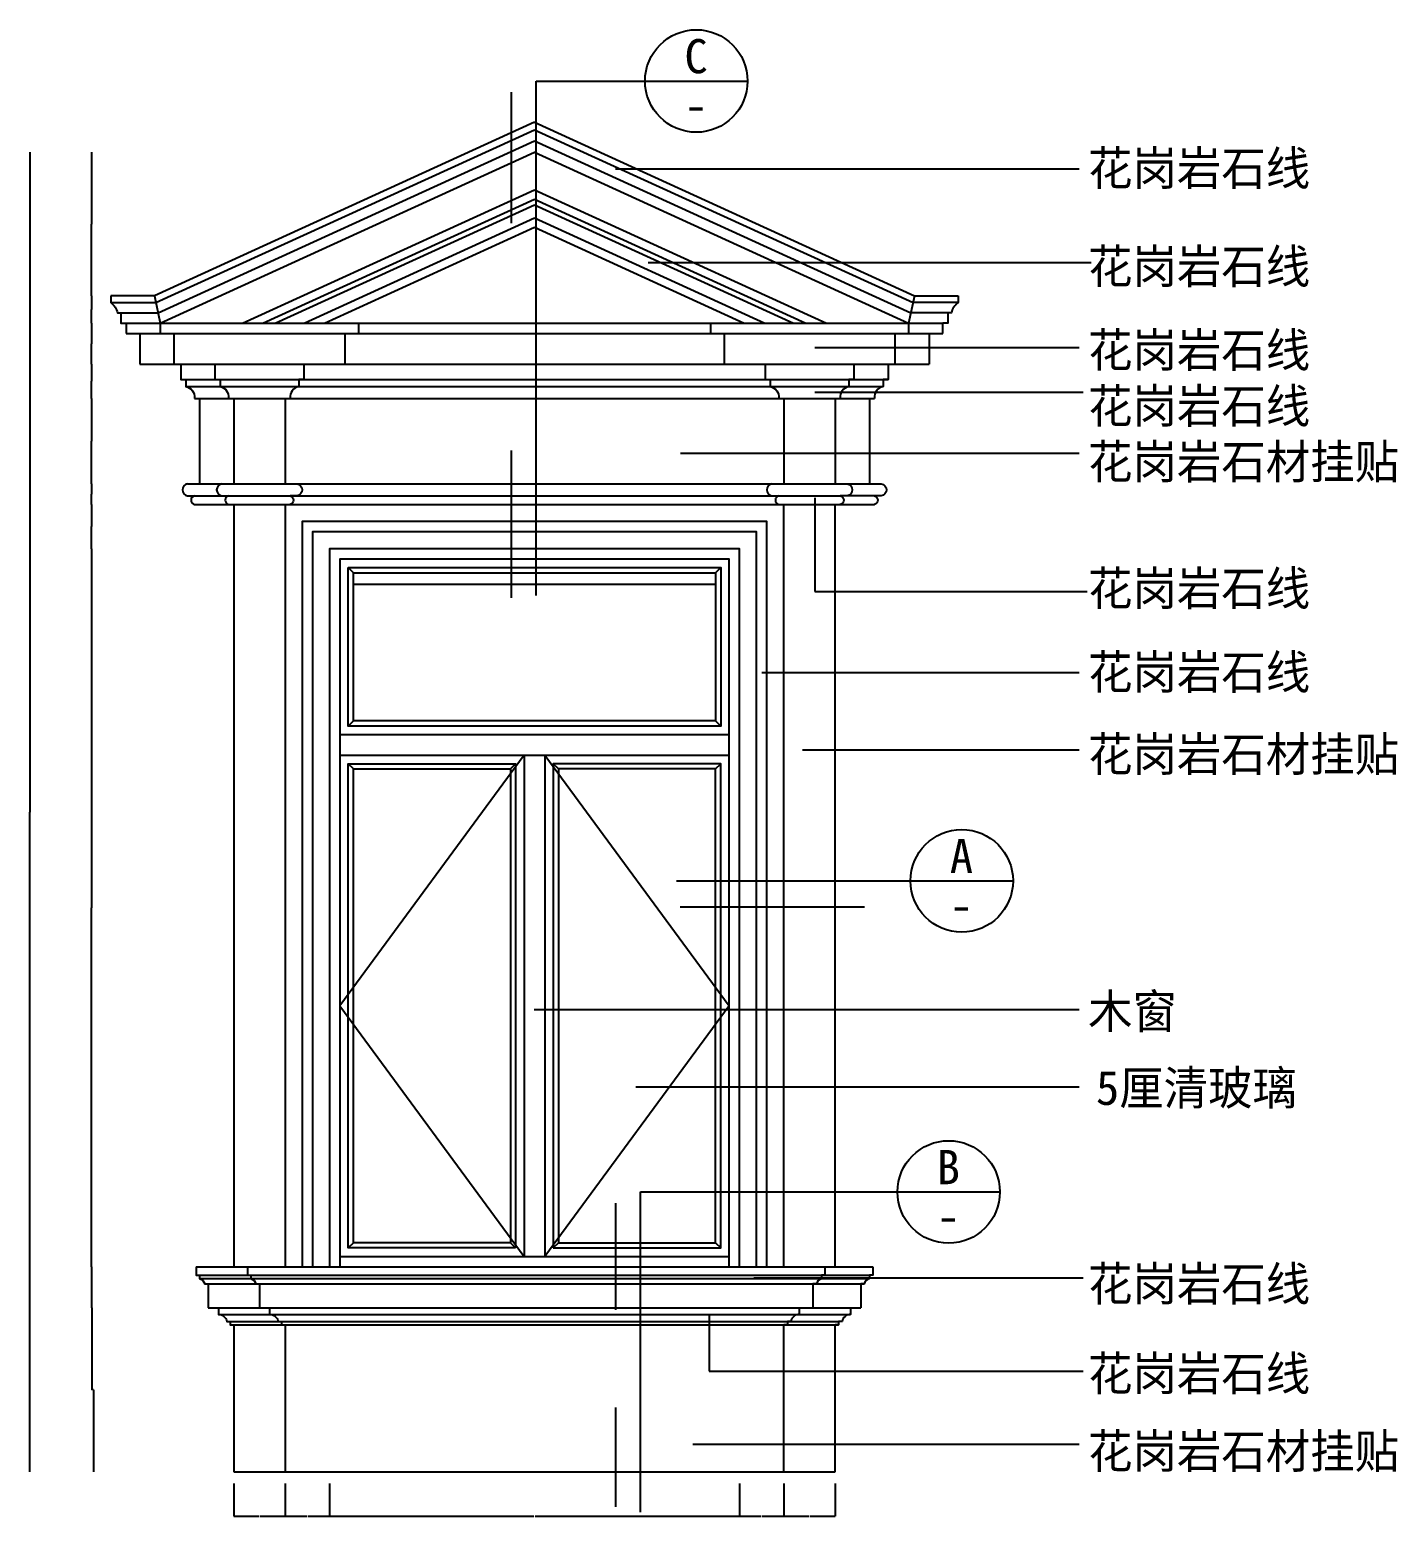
# Model space of a CAD drawing. Header units: metres. Extents: x 335 to 8935, y 145 to 11803.
# Drawn here: x 471 to 4473, y 7454 to 11803 of the extents above; entities that cross this region are included whole.
import ezdxf

# ---------------------------------------------------------------- set-up
doc = ezdxf.new("R2010")
doc.units = ezdxf.units.M
for name, color, linetype in [('3', 3, 'Continuous'), ('4', 4, 'Continuous'), ('7', 7, 'Continuous'), ('BH', 3, 'Continuous'), ('DIM', 3, 'Continuous'), ('TEXT', 3, 'Continuous')]:
    doc.layers.add(name, color=color, linetype=linetype)
doc.dimstyles.get("Standard").update_dxf_attribs({"dimtxt": 2.5, "dimasz": 2.5, "dimexe": 1.25, "dimexo": 0.625, "dimtad": 1, "dimcen": 2.5, "dimazin": 3, "dimtfac": 1, "dimtmove": 0, "dimatfit": 3})

# ---------------------------------------------------------------- blocks, each defined once
blk = doc.blocks.new('*D10')
for p, q in [((471.51, 11444.39), (471.51, 9514.39)), ((471.26, 9514.39), (471.01, 9514.39)), ((471.51, 7584.39), (471.51, 9514.39)), ((471.51, 9514.39), (471.51, 9514.39)), ((471.76, 9514.39), (472.01, 9514.39))]:
    blk.add_line(p, q)
at = {"layer": 'Defpoints'}
for p in [(471.51, 11444.39), (471.51, 9514.39), (471.51, 7584.39)]:
    blk.add_point(p, dxfattribs=at)
at = {"layer": 'DIM', "insert": (471.51, 9515.515), "char_height": 1, "attachment_point": 5}
blk.add_mtext('0', dxfattribs=at)
blk = doc.blocks.new('*D11')
for p, q in [((652.15, 10284.39), (652.15, 9234.39)), ((651.9, 9234.39), (651.65, 9234.39)), ((652.15, 8184.39), (652.15, 9234.39)), ((652.15, 9234.39), (652.15, 9234.39)), ((652.4, 9234.39), (652.65, 9234.39))]:
    blk.add_line(p, q)
at = {"layer": 'Defpoints'}
for p in [(652.15, 10284.39), (652.15, 9234.39), (652.15, 8184.39)]:
    blk.add_point(p, dxfattribs=at)
at = {"layer": 'DIM', "insert": (652.15, 9235.515), "char_height": 1, "attachment_point": 5}
blk.add_mtext('0', dxfattribs=at)
blk = doc.blocks.new('*D12')
for p, q in [((652.15, 8184.39), (652.15, 8124.39)), ((651.9, 8124.39), (651.65, 8124.39)), ((652.79, 8124.39), (652.15, 8124.39)), ((652.79, 8064.39), (652.79, 8124.39)), ((653.04, 8124.39), (653.29, 8124.39))]:
    blk.add_line(p, q)
at = {"layer": 'Defpoints'}
for p in [(652.15, 8184.39), (652.79, 8124.39), (652.79, 8064.39)]:
    blk.add_point(p, dxfattribs=at)
at = {"layer": 'DIM', "insert": (652.47, 8123.265), "char_height": 1, "attachment_point": 5}
blk.add_mtext('0,64', dxfattribs=at)
blk = doc.blocks.new('*D13')
for p, q in [((652.79, 8064.39), (652.79, 7824.39)), ((653.615, 7824.39), (652.54, 7824.39)), ((658.69, 7824.39), (657.615, 7824.39)), ((658.44, 7584.39), (658.44, 7824.39))]:
    blk.add_line(p, q)
at = {"layer": 'Defpoints'}
for p in [(652.79, 8064.39), (658.44, 7824.39), (658.44, 7584.39)]:
    blk.add_point(p, dxfattribs=at)
at = {"layer": 'DIM', "insert": (655.615, 7824.39), "char_height": 1, "attachment_point": 5}
blk.add_mtext('5,65', dxfattribs=at)
blk = doc.blocks.new('*D25')
for p, q in [((2678.06, 7549.97), (2678.06, 7454.97)), ((2828.06, 7549.97), (2828.06, 7454.97)), ((2678.31, 7454.97), (2751.56, 7454.97)), ((2754.56, 7454.97), (2827.81, 7454.97))]:
    blk.add_line(p, q)
at = {"layer": 'Defpoints'}
for p in [(2678.06, 7549.97), (2828.06, 7549.97), (2678.06, 7454.97)]:
    blk.add_point(p, dxfattribs=at)
at = {"layer": 'DIM', "insert": (2753.06, 7454.97), "char_height": 1, "attachment_point": 5}
blk.add_mtext('150', dxfattribs=at)
blk = doc.blocks.new('*D26')
for p, q in [((1348.06, 7549.97), (1348.06, 7454.97)), ((2548.06, 7549.97), (2548.06, 7454.97)), ((1348.31, 7454.97), (1946.06, 7454.97)), ((1950.06, 7454.97), (2547.81, 7454.97))]:
    blk.add_line(p, q)
at = {"layer": 'Defpoints'}
for p in [(1348.06, 7549.97), (2548.06, 7549.97), (1348.06, 7454.97)]:
    blk.add_point(p, dxfattribs=at)
at = {"layer": 'DIM', "insert": (1948.06, 7454.97), "char_height": 1, "attachment_point": 5}
blk.add_mtext('1200', dxfattribs=at)
blk = doc.blocks.new('*D27')
for p, q in [((1218.06, 7549.97), (1218.06, 7454.97)), ((1348.06, 7549.97), (1348.06, 7454.97)), ((1218.31, 7454.97), (1281.56, 7454.97)), ((1284.56, 7454.97), (1347.81, 7454.97))]:
    blk.add_line(p, q)
at = {"layer": 'Defpoints'}
for p in [(1218.06, 7549.97), (1348.06, 7549.97), (1218.06, 7454.97)]:
    blk.add_point(p, dxfattribs=at)
at = {"layer": 'DIM', "insert": (1283.06, 7454.97), "char_height": 1, "attachment_point": 5}
blk.add_mtext('130', dxfattribs=at)
blk = doc.blocks.new('*D28')
for p, q in [((1068.06, 7549.97), (1068.06, 7454.97)), ((1218.06, 7549.97), (1218.06, 7454.97)), ((1068.31, 7454.97), (1141.56, 7454.97)), ((1144.56, 7454.97), (1217.81, 7454.97))]:
    blk.add_line(p, q)
at = {"layer": 'Defpoints'}
for p in [(1068.06, 7549.97), (1218.06, 7549.97), (1068.06, 7454.97)]:
    blk.add_point(p, dxfattribs=at)
at = {"layer": 'DIM', "insert": (1143.06, 7454.97), "char_height": 1, "attachment_point": 5}
blk.add_mtext('150', dxfattribs=at)
blk = doc.blocks.new('*D29')
for p, q in [((2548.06, 7549.97), (2548.06, 7454.97)), ((2678.06, 7549.97), (2678.06, 7454.97)), ((2548.31, 7454.97), (2611.56, 7454.97)), ((2614.56, 7454.97), (2677.81, 7454.97))]:
    blk.add_line(p, q)
at = {"layer": 'Defpoints'}
for p in [(2548.06, 7549.97), (2678.06, 7549.97), (2548.06, 7454.97)]:
    blk.add_point(p, dxfattribs=at)
at = {"layer": 'DIM', "insert": (2613.06, 7454.97), "char_height": 1, "attachment_point": 5}
blk.add_mtext('130', dxfattribs=at)
blk = doc.blocks.new('*D30')
for p, q in [((652.15, 11444.39), (652.15, 11234.39)), ((651.9, 11234.39), (651.65, 11234.39)), ((652.15, 11024.39), (652.15, 11234.39)), ((652.15, 11234.39), (652.15, 11234.39)), ((652.4, 11234.39), (652.65, 11234.39))]:
    blk.add_line(p, q)
at = {"layer": 'Defpoints'}
for p in [(652.15, 11444.39), (652.15, 11234.39), (652.15, 11024.39)]:
    blk.add_point(p, dxfattribs=at)
at = {"layer": 'DIM', "insert": (652.15, 11235.515), "char_height": 1, "attachment_point": 5}
blk.add_mtext('0', dxfattribs=at)
blk = doc.blocks.new('*D31')
for p, q in [((652.15, 11024.39), (652.15, 10984.39)), ((651.9, 10984.39), (651.65, 10984.39)), ((652.15, 10944.39), (652.15, 10984.39)), ((652.15, 10984.39), (652.15, 10984.39)), ((652.4, 10984.39), (652.65, 10984.39))]:
    blk.add_line(p, q)
at = {"layer": 'Defpoints'}
for p in [(652.15, 11024.39), (652.15, 10984.39), (652.15, 10944.39)]:
    blk.add_point(p, dxfattribs=at)
at = {"layer": 'DIM', "insert": (652.15, 10985.515), "char_height": 1, "attachment_point": 5}
blk.add_mtext('0', dxfattribs=at)
blk = doc.blocks.new('*D32')
for p, q in [((652.15, 10944.39), (652.15, 10884.39)), ((651.9, 10884.39), (651.65, 10884.39)), ((652.15, 10824.39), (652.15, 10884.39)), ((652.15, 10884.39), (652.15, 10884.39)), ((652.4, 10884.39), (652.65, 10884.39))]:
    blk.add_line(p, q)
at = {"layer": 'Defpoints'}
for p in [(652.15, 10944.39), (652.15, 10884.39), (652.15, 10824.39)]:
    blk.add_point(p, dxfattribs=at)
at = {"layer": 'DIM', "insert": (652.15, 10885.515), "char_height": 1, "attachment_point": 5}
blk.add_mtext('0', dxfattribs=at)
blk = doc.blocks.new('*D33')
for p, q in [((652.15, 10824.39), (652.15, 10774.39)), ((651.9, 10774.39), (651.65, 10774.39)), ((652.15, 10724.39), (652.15, 10774.39)), ((652.15, 10774.39), (652.15, 10774.39)), ((652.4, 10774.39), (652.65, 10774.39))]:
    blk.add_line(p, q)
at = {"layer": 'Defpoints'}
for p in [(652.15, 10824.39), (652.15, 10774.39), (652.15, 10724.39)]:
    blk.add_point(p, dxfattribs=at)
at = {"layer": 'DIM', "insert": (652.15, 10775.515), "char_height": 1, "attachment_point": 5}
blk.add_mtext('0', dxfattribs=at)
blk = doc.blocks.new('*D34')
for p, q in [((652.15, 10724.39), (652.15, 10599.39)), ((651.9, 10599.39), (651.65, 10599.39)), ((652.15, 10474.39), (652.15, 10599.39)), ((652.15, 10599.39), (652.15, 10599.39)), ((652.4, 10599.39), (652.65, 10599.39))]:
    blk.add_line(p, q)
at = {"layer": 'Defpoints'}
for p in [(652.15, 10724.39), (652.15, 10599.39), (652.15, 10474.39)]:
    blk.add_point(p, dxfattribs=at)
at = {"layer": 'DIM', "insert": (652.15, 10600.515), "char_height": 1, "attachment_point": 5}
blk.add_mtext('0', dxfattribs=at)
blk = doc.blocks.new('*D35')
for p, q in [((651.9, 10444.39), (651.65, 10444.39)), ((652.15, 10474.39), (652.15, 10444.39)), ((652.15, 10414.39), (652.15, 10444.39)), ((652.15, 10444.39), (652.15, 10444.39)), ((652.4, 10444.39), (652.65, 10444.39))]:
    blk.add_line(p, q)
at = {"layer": 'Defpoints'}
for p in [(652.15, 10474.39), (652.15, 10444.39), (652.15, 10414.39)]:
    blk.add_point(p, dxfattribs=at)
at = {"layer": 'DIM', "insert": (652.15, 10445.515), "char_height": 1, "attachment_point": 5}
blk.add_mtext('0', dxfattribs=at)
blk = doc.blocks.new('*D36')
for p, q in [((652.15, 10414.39), (652.15, 10349.39)), ((651.9, 10349.39), (651.65, 10349.39)), ((652.15, 10284.39), (652.15, 10349.39)), ((652.15, 10349.39), (652.15, 10349.39)), ((652.4, 10349.39), (652.65, 10349.39))]:
    blk.add_line(p, q)
at = {"layer": 'Defpoints'}
for p in [(652.15, 10414.39), (652.15, 10349.39), (652.15, 10284.39)]:
    blk.add_point(p, dxfattribs=at)
at = {"layer": 'DIM', "insert": (652.15, 10350.515), "char_height": 1, "attachment_point": 5}
blk.add_mtext('0', dxfattribs=at)

msp = doc.modelspace()

# ---------------------------------------------------------------- hatches: boundary and pattern name
at = {"layer": 'BH'}
h = msp.add_hatch(dxfattribs=at)
h.set_pattern_fill('AR-RROOF', scale=400)
h.paths.add_polyline_path([(1418.06, 10214.39), (1418.06, 9780.7), (2478.06, 9780.7), (2478.06, 10214.39)])
h.paths.add_polyline_path([(1418.06, 9640.7), (1418.06, 9001.85), (1878.06, 9626.39), (1878.06, 9640.7)])
h.paths.add_polyline_path([(1418.06, 9001.85), (1418.06, 8893.24), (1878.06, 8268.7), (1878.06, 9626.39)])
h.paths.add_polyline_path([(1418.06, 8893.24), (1418.06, 8254.39), (1878.06, 8254.39), (1878.06, 8268.7)])
h.paths.add_polyline_path([(2018.06, 8268.7), (2018.06, 8254.39), (2478.06, 8254.39), (2478.06, 8893.24)])
h.paths.add_polyline_path([(2018.06, 8268.7), (2478.06, 8893.24), (2478.06, 9001.85), (2018.06, 9626.39)])
h.paths.add_polyline_path([(2478.06, 9001.85), (2478.06, 9640.7), (2018.06, 9640.7), (2018.06, 9626.39)])

# ---------------------------------------------------------------- linework, layer by layer
at = {"layer": '3'}
for p, q in [((1153.48, 10944.39), (1948.06, 11307.21)), ((1948.06, 11307.21), (2742.63, 10944.39)), ((1189.59, 10944.39), (1948.06, 11290.72)), ((1948.06, 11290.72), (2706.52, 10944.39)), ((1273.86, 10944.39), (1948.06, 11252.24)), ((1948.06, 11252.24), (2622.25, 10944.39)), ((1418.06, 10214.39), (1403.06, 10229.39)), ((2478.06, 10214.39), (2493.06, 10229.39)), ((1418.06, 9780.7), (1403.06, 9765.7)), ((2478.06, 9780.7), (2493.06, 9765.7)), ((1918.06, 9680.7), (1378.06, 8947.55)), ((1418.06, 9640.7), (1403.06, 9655.7)), ((1878.06, 9640.7), (1893.06, 9655.7)), ((1978.06, 9680.7), (2518.06, 8947.55)), ((2018.06, 9640.7), (2003.06, 9655.7)), ((2478.06, 9640.7), (2493.06, 9655.7)), ((1378.06, 8947.55), (1918.06, 8214.39)), ((2518.06, 8947.55), (1978.06, 8214.39)), ((1418.06, 8254.39), (1403.06, 8239.39)), ((1878.06, 8254.39), (1893.06, 8239.39)), ((2018.06, 8254.39), (2003.06, 8239.39)), ((2478.06, 8254.39), (2493.06, 8239.39))]:
    msp.add_line(p, q, dxfattribs=at)
for points in [[(1403.06, 10229.39), (2493.06, 10229.39), (2493.06, 9765.7), (1403.06, 9765.7)], [(1418.06, 10214.39), (2478.06, 10214.39), (2478.06, 9780.7), (1418.06, 9780.7)], [(1893.06, 8239.39), (1403.06, 8239.39), (1403.06, 9655.7), (1893.06, 9655.7), (1893.06, 8239.39)], [(2003.06, 8239.39), (2493.06, 8239.39), (2493.06, 9655.7), (2003.06, 9655.7), (2003.06, 8239.39)], [(1878.06, 8254.39), (1418.06, 8254.39), (1418.06, 9640.7), (1878.06, 9640.7), (1878.06, 8254.39)], [(2018.06, 8254.39), (2478.06, 8254.39), (2478.06, 9640.7), (2018.06, 9640.7), (2018.06, 8254.39)]]:
    msp.add_lwpolyline(points, close=True, dxfattribs=at)
at = {"layer": '4'}
for p, q in [((1948.06, 11532.1), (836.17, 11024.39)), ((1948.06, 11532.1), (3059.94, 11024.39)), ((1093.29, 10944.39), (1948.06, 11334.69)), ((1948.06, 11334.69), (2802.82, 10944.39)), ((836.17, 11024.39), (708.06, 11024.39)), ((3059.94, 11024.39), (3188.06, 11024.39)), ((753.06, 10944.39), (3143.06, 10944.39)), ((753.06, 10944.39), (753.06, 10914.39)), ((853.06, 10944.39), (853.06, 10914.39)), ((1433.06, 10944.39), (1433.06, 10914.39)), ((2463.06, 10944.39), (2463.06, 10914.39)), ((3043.06, 10944.39), (3043.06, 10914.39)), ((3143.06, 10914.39), (3143.06, 10944.39)), ((753.06, 10914.39), (3143.06, 10914.39)), ((793.06, 10914.39), (793.06, 10824.39)), ((893.06, 10914.39), (893.06, 10824.39)), ((1393.06, 10914.39), (1393.06, 10824.39)), ((2503.06, 10914.39), (2503.06, 10824.39)), ((3003.06, 10914.39), (3003.06, 10824.39)), ((3103.06, 10914.39), (3103.06, 10824.39)), ((793.06, 10824.39), (3103.06, 10824.39)), ((953.06, 10724.39), (2943.06, 10724.39)), ((968.06, 10724.39), (968.06, 10474.39)), ((1068.06, 10724.39), (1068.06, 10474.39)), ((1218.06, 10724.39), (1218.06, 10474.39)), ((2678.06, 10724.39), (2678.06, 10474.39)), ((2828.06, 10724.39), (2828.06, 10474.39)), ((2928.06, 10724.39), (2928.06, 10474.39)), ((933.06, 10474.39), (2963.06, 10474.39)), ((953.06, 10414.39), (2943.06, 10414.39)), ((1068.06, 10414.39), (1068.06, 8184.39)), ((1218.06, 10414.39), (1218.06, 8184.39)), ((2678.06, 8184.39), (2678.06, 10414.39)), ((2828.06, 8184.39), (2828.06, 10414.39)), ((958.06, 8184.39), (2938.06, 8184.39)), ((993.06, 8134.39), (2913.06, 8134.39)), ((993.06, 8064.39), (2903.06, 8064.39)), ((1068.06, 8014.39), (2838.06, 8014.39)), ((1068.06, 8014.39), (1068.06, 7584.39)), ((1218.06, 8014.39), (1218.06, 7584.39)), ((2678.06, 7584.39), (2678.06, 8014.39)), ((2828.06, 7584.39), (2828.06, 8014.39)), ((1068.06, 7584.39), (2828.06, 7584.39))]:
    msp.add_line(p, q, dxfattribs=at)
for points in [[(853.06, 10944.39), (1948.06, 11444.39), (3043.06, 10944.39)], [(2548.06, 8184.39), (2548.06, 10284.39), (1348.06, 10284.39), (1348.06, 8184.39)]]:
    msp.add_lwpolyline(points, dxfattribs=at)
for points in [[(708.06, 11024.39), (708.06, 11004.39, -0.19), (728.06, 10974.39), (738.06, 10974.39), (738.06, 10944.39), (753.06, 10944.39)], [(3188.06, 11024.39), (3188.06, 11004.39, 0.19), (3168.06, 10974.39), (3158.06, 10974.39), (3158.06, 10944.39), (3143.06, 10944.39)], [(913.06, 10824.39), (913.06, 10779.39), (928.06, 10779.39), (928.06, 10759.39, -0.38), (953.06, 10724.39)], [(1013.06, 10824.39), (1013.06, 10779.39), (1028.06, 10779.39), (1028.06, 10759.39, -0.38), (1053.06, 10724.39)], [(1273.06, 10824.39), (1273.06, 10779.39), (1258.06, 10779.39), (1258.06, 10759.39, 0.38), (1233.06, 10724.39)], [(2623.06, 10824.39), (2623.06, 10779.39), (2638.06, 10779.39), (2638.06, 10759.39, -0.38), (2663.06, 10724.39)], [(2883.06, 10824.39), (2883.06, 10779.39), (2868.06, 10779.39), (2868.06, 10759.39, 0.38), (2843.06, 10724.39)], [(2983.06, 10824.39), (2983.06, 10779.39), (2968.06, 10779.39), (2968.06, 10759.39, 0.38), (2943.06, 10724.39)], [(933.06, 10474.39, 0.86), (933.06, 10439.39), (953.06, 10439.39, 0.8), (953.06, 10414.39, 0.8)], [(1033.06, 10474.39, 0.86), (1033.06, 10439.39), (1053.06, 10439.39, 0.8), (1053.06, 10414.39, 0.8)], [(1253.06, 10474.39, -0.86), (1253.06, 10439.39), (1233.06, 10439.39, -0.8), (1233.06, 10414.39, -0.8)], [(2643.06, 10474.39, 0.86), (2643.06, 10439.39), (2663.06, 10439.39, 0.8), (2663.06, 10414.39, 0.8)], [(2863.06, 10474.39, -0.86), (2863.06, 10439.39), (2843.06, 10439.39, -0.8), (2843.06, 10414.39, -0.8)], [(2963.06, 10474.39, -0.86), (2963.06, 10439.39), (2943.06, 10439.39, -0.8), (2943.06, 10414.39, -0.8)], [(958.06, 8184.39), (958.06, 8159.39), (968.06, 8159.39), (968.06, 8149.39, -0.27), (983.06, 8134.39), (993.06, 8134.39), (993.06, 8064.39)], [(1108.06, 8184.39), (1108.06, 8159.39), (1118.06, 8159.39), (1118.06, 8149.39, -0.27), (1133.06, 8134.39), (1143.06, 8134.39), (1143.06, 8064.39)], [(2798.06, 8184.39), (2798.06, 8159.39), (2788.06, 8159.39), (2788.06, 8149.39, 0.27), (2773.06, 8134.39), (2763.06, 8134.39), (2763.06, 8064.39)], [(2938.06, 8184.39), (2938.06, 8159.39), (2928.06, 8159.39), (2928.06, 8149.39, 0.27), (2913.06, 8134.39), (2903.06, 8134.39), (2903.06, 8064.39)], [(1023.06, 8064.39), (1023.06, 8044.39, -0.37), (1048.06, 8024.39), (1058.06, 8024.39), (1058.06, 8014.39), (1068.06, 8014.39)], [(1173.06, 8064.39), (1173.06, 8044.39, -0.37), (1198.06, 8024.39), (1208.06, 8024.39), (1208.06, 8014.39), (1218.06, 8014.39)], [(2723.06, 8064.39), (2723.06, 8044.39, 0.37), (2698.06, 8024.39), (2688.06, 8024.39), (2688.06, 8014.39), (2678.06, 8014.39)], [(2873.06, 8064.39), (2873.06, 8044.39, 0.37), (2848.06, 8024.39), (2838.06, 8024.39), (2838.06, 8014.39), (2828.06, 8014.39)]]:
    msp.add_lwpolyline(points, format="xyb", dxfattribs=at)
at = {"layer": '7'}
for p, q in [((840, 11004.39), (1948.06, 11510.35)), ((1948.06, 11510.35), (3056.11, 11004.39)), ((846.53, 10974.39), (1948.06, 11477.37)), ((1948.06, 11477.37), (3049.58, 10974.39)), ((1334.05, 10944.39), (1948.06, 11224.76)), ((1948.06, 11224.76), (2562.07, 10944.39)), ((708.06, 11004.39), (840, 11004.39)), ((836.17, 11024.39), (853.06, 10944.39)), ((3059.94, 11024.39), (3043.06, 10944.39)), ((3188.06, 11004.39), (3056.11, 11004.39)), ((738.06, 10974.39), (846.53, 10974.39)), ((3158.06, 10974.39), (3049.58, 10974.39)), ((913.06, 10779.39), (2983.06, 10779.39)), ((928.06, 10759.39), (2968.06, 10759.39)), ((953.06, 10439.39), (1033.06, 10439.39)), ((1053.06, 10439.39), (2843.06, 10439.39)), ((2943.06, 10439.39), (2863.06, 10439.39)), ((1378.06, 9740.7), (2518.06, 9740.7)), ((1378.06, 9680.7), (2518.06, 9680.7)), ((1918.06, 9680.7), (1918.06, 8214.39)), ((1978.06, 9680.7), (1978.06, 8214.39)), ((1378.06, 8214.39), (2518.06, 8214.39)), ((968.06, 8159.39), (2928.06, 8159.39)), ((968.06, 8149.39), (2928.06, 8149.39)), ((1023.26, 8044.39), (2871.84, 8044.39)), ((1058.06, 8024.39), (2838.06, 8024.39))]:
    msp.add_line(p, q, dxfattribs=at)
for points in [[(2628.06, 8184.39), (2628.06, 10364.39), (1268.06, 10364.39), (1268.06, 8184.39)], [(2598.06, 8184.39), (2598.06, 10334.39), (1298.06, 10334.39), (1298.06, 8184.39)], [(2518.06, 8184.39), (2518.06, 10254.39), (1378.06, 10254.39), (1378.06, 8184.39)]]:
    msp.add_lwpolyline(points, dxfattribs=at)
at = {"layer": 'DIM'}
for p, q in [((1880.9, 11236.81), (1880.9, 11620.4)), ((1953.08, 10148.02), (1953.08, 11652.72)), ((1953.08, 11652.72), (2271.61, 11652.72)), ((1880.9, 10141.26), (1880.9, 10572.19)), ((2364.07, 9312.93), (3048.48, 9312.93)), ((2374.38, 9237.07), (2913.55, 9237.07)), ((2258.41, 8403), (3010.19, 8403)), ((2258.41, 7466.36), (2258.41, 8403)), ((2186.23, 8058.09), (2186.23, 8370.67)), ((2186.23, 7482.13), (2186.23, 7772.56))]:
    msp.add_line(p, q, dxfattribs=at)
for points in [[(2271.61, 11652.72), (2571.61, 11652.72)], [(3048.48, 9312.93), (3348.48, 9312.93)], [(3010.19, 8403), (3310.19, 8403)]]:
    msp.add_lwpolyline(points, dxfattribs=at)
for centre in [(2421.61, 11652.72), (3198.48, 9312.93), (3160.19, 8403)]:
    msp.add_circle(centre, 150, dxfattribs=at)

# ---------------------------------------------------------------- texts
for s, p in [('C', (2386.9, 11675.38)), ('-', (2386.37, 11532.06)), ('A', (3163.5, 9335.59)), ('-', (3163.24, 9192.27)), ('B', (3125.21, 8425.66)), ('-', (3124.95, 8282.34))]:
    msp.add_text(s, height=100, dxfattribs=at).set_placement(p)
at = {"layer": 'TEXT'}
for s, p in [('花岗岩石线', (3568.18, 11347.62)), ('花岗岩石线', (3568.18, 11060.57)), ('花岗岩石线', (3568.18, 10815.84)), ('花岗岩石线', (3568.18, 10652.24)), ('花岗岩石材挂贴', (3568.18, 10489.29)), ('花岗岩石线', (3568.18, 10118.73)), ('花岗岩石线', (3568.18, 9873.83)), ('花岗岩石材挂贴', (3568.18, 9633.55)), ('木窗', (3568.18, 8881.58)), ('5厘清玻璃', (3591.22, 8657.52)), ('花岗岩石线', (3568.18, 8084.54)), ('花岗岩石线', (3568.18, 7822.07)), ('花岗岩石材挂贴', (3568.18, 7594.87))]:
    msp.add_text(s, height=100, dxfattribs=at).set_placement(p)

# ---------------------------------------------------------------- dimensions: what is measured, and where the dimension line sits
at = {"layer": 'DIM'}
for base, p1, p2, picture, middle in [((471.51, 9514.39), (471.51, 11444.39), (471.51, 7584.39), '*D10', (471.51, 9515.515)), ((652.15, 11234.39), (652.15, 11024.39), (652.15, 11444.39), '*D30', (652.15, 11235.515)), ((652.15, 10984.39), (652.15, 10944.39), (652.15, 11024.39), '*D31', (652.15, 10985.515)), ((652.15, 10884.39), (652.15, 10824.39), (652.15, 10944.39), '*D32', (652.15, 10885.515)), ((652.15, 10774.39), (652.15, 10724.39), (652.15, 10824.39), '*D33', (652.15, 10775.515)), ((652.15, 10599.39), (652.15, 10474.39), (652.15, 10724.39), '*D34', (652.15, 10600.515)), ((652.15, 10444.39), (652.15, 10414.39), (652.15, 10474.39), '*D35', (652.15, 10445.515)), ((652.15, 10349.39), (652.15, 10284.39), (652.15, 10414.39), '*D36', (652.15, 10350.515)), ((652.15, 9234.39), (652.15, 8184.39), (652.15, 10284.39), '*D11', (652.15, 9235.515)), ((652.79, 8124.39), (652.79, 8064.39), (652.15, 8184.39), '*D12', (652.47, 8123.265)), ((658.44, 7824.39), (658.44, 7584.39), (652.79, 8064.39), '*D13', (655.615, 7824.39)), ((1068.06, 7454.97), (1068.06, 7549.97), (1218.06, 7549.97), '*D28', (1143.06, 7454.97)), ((1218.06, 7454.97), (1218.06, 7549.97), (1348.06, 7549.97), '*D27', (1283.06, 7454.97)), ((1348.06, 7454.97), (1348.06, 7549.97), (2548.06, 7549.97), '*D26', (1948.06, 7454.97)), ((2548.06, 7454.97), (2548.06, 7549.97), (2678.06, 7549.97), '*D29', (2613.06, 7454.97)), ((2678.06, 7454.97), (2678.06, 7549.97), (2828.06, 7549.97), '*D25', (2753.06, 7454.97))]:
    dim = msp.add_linear_dim(base=base, p1=p1, p2=p2, dimstyle='Standard', dxfattribs=at)
    dim.commit()
    dim.dimension.update_dxf_attribs({"geometry": picture, "text_midpoint": middle})

# ---------------------------------------------------------------- leaders
for points in [[(2185.48, 11395.44), (3541.63, 11395.44)], [(2280.65, 11122.2), (3577.31, 11122.2)], [(2768.38, 10872.72), (3541.63, 10872.72)], [(2768.38, 10742.04), (3553.52, 10742.04)], [(2375.81, 10563.84), (3541.63, 10563.84)], [(2768.38, 10433.15), (2768.38, 10159.91), (3565.42, 10159.91)], [(2613.73, 9922.31), (3541.63, 9922.31)], [(2732.69, 9696.59), (3541.63, 9696.59)], [(1947.56, 8936.26), (3541.63, 8936.26)], [(2244.96, 8710.54), (3541.63, 8710.54)], [(2589.94, 8152.18), (3553.52, 8152.18)], [(2459.09, 8045.26), (2459.09, 7878.94), (3553.52, 7878.94)], [(2411.5, 7665.09), (3541.63, 7665.09)]]:
    msp.add_leader(points, dimstyle='Standard', dxfattribs=at)

doc.saveas('drawing.dxf')
